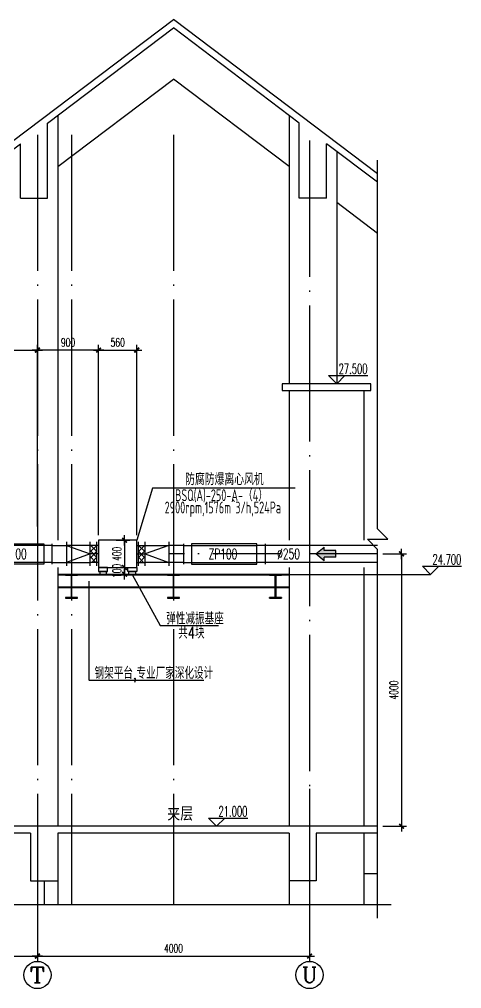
# Model space of a CAD drawing. Extents: x -345393 to -54719, y 203828 to 476815.
# Drawn here: x -80581 to -74080, y 221201 to 235435 of the extents above; entities that cross this region are included whole.
import ezdxf
from ezdxf.enums import TextEntityAlignment as Align

# ---------------------------------------------------------------- set-up
doc = ezdxf.new("R2010")
doc.units = 0
doc.header["$LTSCALE"] = 1000
doc.header["$MEASUREMENT"] = 0
for name, pattern in [('CHENG_DOTE', [1.42, 1, -0.2, 0.02, -0.2]), ('DASH', [0.35, 0.25, -0.1]), ('DOTE', [2.42, 2, -0.2, 0.02, -0.2]), ('HIDDEN', [0.375, 0.25, -0.125])]:
    doc.linetypes.add(name, pattern=pattern)
doc.layers.get('0').update_dxf_attribs({"color": 252, "linetype": 'CONTINUOUS'})
doc.layers.get('Defpoints').update_dxf_attribs({"color": 252, "linetype": 'CONTINUOUS'})
for name, color, linetype in [('A-卫生间', 252, 'CONTINUOUS'), ('A-墙线', 252, 'CONTINUOUS'), ('AXIS', 252, 'CONTINUOUS'), ('AXIS_TEXT', 252, 'CONTINUOUS'), ('DOTE', 250, 'DOTE'), ('WALL', 252, 'CONTINUOUS'), ('暖通-风-土建井道', 75, 'CONTINUOUS'), ('暖通-风-标注', 160, 'CONTINUOUS'), ('暖通-风-法兰', 2, 'CONTINUOUS'), ('暖通-风-管径', 201, 'CONTINUOUS'), ('暖通-风-设备', 40, 'CONTINUOUS'), ('暖通-风-设备基础', 50, 'DASH'), ('暖通-风-说明', 3, 'CONTINUOUS'), ('暖通-风-轴线', 5, 'CHENG_DOTE'), ('暖通-风-风管', 4, 'CONTINUOUS')]:
    doc.layers.add(name, color=color, linetype=linetype)
doc.styles.add('_TCH_AXIS', font='COMPLEX', dxfattribs={"bigfont": 'GBCBIG'})
doc.styles.add('COMPLEX', font='COMPLEX')
doc.styles.add('HT', font='simhei.ttf')
doc.styles.add('HZ-ZGBZ', font='romanc.shx', dxfattribs={"width": 0.65, "bigfont": '0hztxt.shx'})
doc.styles.add('NT1', font='tjromans.shx', dxfattribs={"width": 0.7, "bigfont": 'hztxt.shx'})
doc.styles.add('NT3', font='romans.shx', dxfattribs={"width": 0.65, "bigfont": 'hztxt.shx'})
doc.styles.add('NT4', font='tssdeng.shx', dxfattribs={"width": 0.65, "bigfont": 'tssdchn.shx'})
doc.dimstyles.new('暖-标注50', dxfattribs={"dimscale": 0.5, "dimtxt": 250, "dimasz": 1, "dimexe": 150, "dimexo": 150, "dimgap": 100, "dimtad": 1, "dimdec": 0, "dimdsep": 46, "dimtxsty": 'HZ-ZGBZ', "dimblk": '_DIMX', "dimcen": 0.09, "dimclrt": 7, "dimadec": 0, "dimazin": 0, "dimtfac": 1, "dimtdec": 0, "dimtix": 1, "dimtmove": 2, "dimatfit": 3, "dimldrblk": '_DIMX', "dimfxl": 0, "dimtolj": 1, "dimtzin": 0, "dimarcsym": 0})

# ---------------------------------------------------------------- blocks, each defined once
blk = doc.blocks.new('_DIMX')
blk.add_line((-150, 0), (150, 0))
at = {"const_width": 50}
blk.add_lwpolyline([(-70, -70), (70, 70)], dxfattribs=at)
blk = doc.blocks.new('*D570')
at = {"layer": 'Defpoints', "color": 0}
for p in [(-90316, 222435), (-80316, 222435), (-80316, 221679)]:
    blk.add_point(p, dxfattribs=at)
at = {"layer": '暖通-风-标注', "color": 0, "lineweight": -2}
for p, q in [((-90316, 222360), (-90316, 221604)), ((-80316, 222360), (-80316, 221604)), ((-90316, 221679), (-80317, 221679))]:
    blk.add_line(p, q, dxfattribs=at)
at = {"layer": '暖通-风-标注', "color": 0, "lineweight": -2, "xscale": 0.5, "yscale": 0.5, "zscale": 0.5, "rotation": 180}
blk.add_blockref('_DIMX', (-90316, 221679), dxfattribs=at)
at = {"layer": '暖通-风-标注', "color": 0, "lineweight": -2, "xscale": 0.5, "yscale": 0.5, "zscale": 0.5}
blk.add_blockref('_DIMX', (-80316, 221679), dxfattribs=at)
at = {"layer": '暖通-风-标注', "color": 7, "insert": (-85316, 221792), "char_height": 125, "attachment_point": 5, "style": 'HZ-ZGBZ'}
blk.add_mtext('\\A1;10000', dxfattribs=at)
blk = doc.blocks.new('*D571')
at = {"layer": 'Defpoints', "color": 0}
for p in [(-80316, 222435), (-76316, 222435), (-76316, 221679)]:
    blk.add_point(p, dxfattribs=at)
at = {"layer": '暖通-风-标注', "color": 0, "lineweight": -2}
for p, q in [((-80316, 222360), (-80316, 221604)), ((-76316, 222360), (-76316, 221604)), ((-80316, 221679), (-76317, 221679))]:
    blk.add_line(p, q, dxfattribs=at)
at = {"layer": '暖通-风-标注', "color": 0, "lineweight": -2, "xscale": 0.5, "yscale": 0.5, "zscale": 0.5, "rotation": 180}
blk.add_blockref('_DIMX', (-80316, 221679), dxfattribs=at)
at = {"layer": '暖通-风-标注', "color": 0, "lineweight": -2, "xscale": 0.5, "yscale": 0.5, "zscale": 0.5}
blk.add_blockref('_DIMX', (-76316, 221679), dxfattribs=at)
at = {"layer": '暖通-风-标注', "color": 7, "insert": (-78316, 221792), "char_height": 125, "attachment_point": 5, "style": 'HZ-ZGBZ'}
blk.add_mtext('\\A1;4000', dxfattribs=at)
blk = doc.blocks.new('JIANTOU')
blk.add_hatch(color=256).paths.add_polyline_path([(801, 325), (801, 650), (0, 0), (801, -650), (801, -325), (1927, -325), (1927, 325)])
for p, q in [((801, 650), (0, 0)), ((0, 0), (801, -650)), ((801, 650), (801, 325)), ((1927, 325), (801, 325)), ((1927, 325), (1927, -325)), ((1927, -325), (801, -325)), ((801, -325), (801, -650))]:
    blk.add_line(p, q)
blk = doc.blocks.new('fg_xsq02')
for p, q in [((-1, 0.6), (-1, -0.6)), ((-1, 0.5), (-0.8, 0.5)), ((-0.8, 0.6), (-0.8, -0.6)), ((0.8, 0.6), (-0.8, 0.6)), ((0.8, -0.6), (0.8, 0.6)), ((1, 0.5), (0.8, 0.5)), ((1, 0.6), (1, -0.6)), ((-1, -0.5), (-0.8, -0.5)), ((-0.8, -0.6), (0.8, -0.6)), ((1, -0.5), (0.8, -0.5))]:
    blk.add_line(p, q)
at = {"linetype": 'HIDDEN'}
for p, q in [((-0.8, 0.5), (0.8, 0.5)), ((-0.8, -0.5), (0.8, -0.5))]:
    blk.add_line(p, q, dxfattribs=at)
blk = doc.blocks.new('*D572')
at = {"layer": 'Defpoints', "color": 0}
for p in [(-75316, 227585), (-75316, 223585), (-74964, 223585)]:
    blk.add_point(p, dxfattribs=at)
at = {"layer": '暖通-风-标注', "color": 0, "lineweight": -2}
for p, q in [((-75241, 227585), (-74889, 227585)), ((-74964, 227584), (-74964, 223585)), ((-75241, 223585), (-74889, 223585))]:
    blk.add_line(p, q, dxfattribs=at)
at = {"layer": '暖通-风-标注', "color": 0, "lineweight": -2, "xscale": 0.5, "yscale": 0.5, "zscale": 0.5}
for p, rotation in [((-74964, 227585), 90), ((-74964, 223585), 270)]:
    blk.add_blockref('_DIMX', p, dxfattribs=dict(at, rotation=rotation))
at = {"layer": '暖通-风-标注', "color": 7, "insert": (-75076, 225585), "char_height": 125, "attachment_point": 5, "rotation": 90, "style": 'HZ-ZGBZ'}
blk.add_mtext('\\A1;4000', dxfattribs=at)
blk = doc.blocks.new('_AXISO')
blk.add_circle((0, 0), 0.5)
at = {"layer": 'AXIS_TEXT', "style": 'COMPLEX', "width": 1.041667}
blk.add_attdef('A', text='', height=0.56, dxfattribs=at).set_placement((-0.25, -0.28), (0.25, -0.28), align=Align.FIT)
blk = doc.blocks.new('*D653')
at = {"layer": 'Defpoints', "color": 0}
for p in [(-80316, 230578), (-80316, 230085), (-81916, 229545)]:
    blk.add_point(p, dxfattribs=at)
at = {"layer": '暖通-风-标注', "color": 0, "linetype": 'Continuous', "lineweight": -2}
for p, q in [((-81916, 229620), (-81916, 230653)), ((-80316, 230160), (-80316, 230653)), ((-81916, 230578), (-80317, 230578))]:
    blk.add_line(p, q, dxfattribs=at)
at = {"layer": '暖通-风-标注', "color": 0, "lineweight": -2, "xscale": 0.5, "yscale": 0.5, "zscale": 0.5, "rotation": 180}
blk.add_blockref('_DIMX', (-81916, 230578), dxfattribs=at)
at = {"layer": '暖通-风-标注', "color": 0, "lineweight": -2, "xscale": 0.5, "yscale": 0.5, "zscale": 0.5}
blk.add_blockref('_DIMX', (-80316, 230578), dxfattribs=at)
at = {"layer": '暖通-风-标注', "color": 7, "insert": (-81116, 230691), "char_height": 125, "attachment_point": 5, "style": 'HZ-ZGBZ'}
blk.add_mtext('\\A1;1600', dxfattribs=at)
blk = doc.blocks.new('*D654')
at = {"layer": 'Defpoints', "color": 0}
for p in [(-78856, 230578), (-79416, 227785), (-78856, 227785)]:
    blk.add_point(p, dxfattribs=at)
at = {"layer": '暖通-风-标注', "color": 0, "linetype": 'Continuous', "lineweight": -2}
for p, q in [((-79416, 227860), (-79416, 230653)), ((-78856, 227860), (-78856, 230653)), ((-79416, 230578), (-78857, 230578))]:
    blk.add_line(p, q, dxfattribs=at)
at = {"layer": '暖通-风-标注', "color": 0, "lineweight": -2, "xscale": 0.5, "yscale": 0.5, "zscale": 0.5, "rotation": 180}
blk.add_blockref('_DIMX', (-79416, 230578), dxfattribs=at)
at = {"layer": '暖通-风-标注', "color": 0, "lineweight": -2, "xscale": 0.5, "yscale": 0.5, "zscale": 0.5}
blk.add_blockref('_DIMX', (-78856, 230578), dxfattribs=at)
at = {"layer": '暖通-风-标注', "color": 7, "insert": (-79136, 230691), "char_height": 125, "attachment_point": 5, "style": 'HZ-ZGBZ'}
blk.add_mtext('\\A1;560', dxfattribs=at)
blk = doc.blocks.new('*D655')
at = {"layer": 'Defpoints', "color": 0}
for p in [(-80316, 230578), (-80316, 227914), (-79416, 227785)]:
    blk.add_point(p, dxfattribs=at)
at = {"layer": '暖通-风-标注', "color": 0, "linetype": 'Continuous', "lineweight": -2}
for p, q in [((-80316, 227989), (-80316, 230653)), ((-79416, 227860), (-79416, 230653)), ((-79417, 230578), (-80316, 230578))]:
    blk.add_line(p, q, dxfattribs=at)
at = {"layer": '暖通-风-标注', "color": 0, "lineweight": -2, "xscale": 0.5, "yscale": 0.5, "zscale": 0.5, "rotation": 180}
blk.add_blockref('_DIMX', (-80316, 230578), dxfattribs=at)
at = {"layer": '暖通-风-标注', "color": 0, "lineweight": -2, "xscale": 0.5, "yscale": 0.5, "zscale": 0.5}
blk.add_blockref('_DIMX', (-79416, 230578), dxfattribs=at)
at = {"layer": '暖通-风-标注', "color": 7, "insert": (-79866, 230691), "char_height": 125, "attachment_point": 5, "style": 'HZ-ZGBZ'}
blk.add_mtext('\\A1;900', dxfattribs=at)
blk = doc.blocks.new('*D658')
at = {"layer": 'Defpoints', "color": 0}
for p in [(-79235, 227785), (-79235, 227385), (-79035, 227385)]:
    blk.add_point(p, dxfattribs=at)
at = {"layer": '暖通-风-标注', "color": 0, "linetype": 'Continuous', "lineweight": -2}
for p, q in [((-79160, 227785), (-78960, 227785)), ((-79035, 227784), (-79035, 227385)), ((-79160, 227385), (-78960, 227385))]:
    blk.add_line(p, q, dxfattribs=at)
at = {"layer": '暖通-风-标注', "color": 0, "lineweight": -2, "xscale": 0.5, "yscale": 0.5, "zscale": 0.5}
for p, rotation in [((-79035, 227785), 90), ((-79035, 227385), 270)]:
    blk.add_blockref('_DIMX', p, dxfattribs=dict(at, rotation=rotation))
at = {"layer": '暖通-风-标注', "color": 7, "insert": (-79148, 227585), "char_height": 125, "attachment_point": 5, "rotation": 90, "style": 'HZ-ZGBZ'}
blk.add_mtext('\\A1;400', dxfattribs=at)
blk = doc.blocks.new('*D659')
at = {"layer": 'Defpoints', "color": 0}
for p in [(-79235, 227385), (-79209, 227285), (-79035, 227285)]:
    blk.add_point(p, dxfattribs=at)
at = {"layer": '暖通-风-标注', "color": 0, "linetype": 'Continuous', "lineweight": -2}
for p, q in [((-79160, 227385), (-78960, 227385)), ((-79035, 227385), (-79035, 227386)), ((-79035, 227385), (-79035, 227285)), ((-79134, 227285), (-78960, 227285)), ((-79035, 227284), (-79035, 227284))]:
    blk.add_line(p, q, dxfattribs=at)
at = {"layer": '暖通-风-标注', "color": 0, "lineweight": -2, "xscale": 0.5, "yscale": 0.5, "zscale": 0.5}
for p, rotation in [((-79035, 227385), 270), ((-79035, 227285), 90)]:
    blk.add_blockref('_DIMX', p, dxfattribs=dict(at, rotation=rotation))
at = {"layer": '暖通-风-标注', "color": 7, "insert": (-79148, 227335), "char_height": 125, "attachment_point": 5, "rotation": 90, "style": 'HZ-ZGBZ'}
blk.add_mtext('\\A1;100', dxfattribs=at)

msp = doc.modelspace()

# ---------------------------------------------------------------- hatches: boundary and pattern name
at = {"layer": '暖通-风-土建井道'}
h = msp.add_hatch(dxfattribs=at)
h.set_pattern_fill('ANSI37', color=256, scale=500, angle=90, style=0)
h.set_pattern_definition([(135, (-2441577.4, -6650.4), (-44.1941738, -44.1941738), []), (225, (-2441577.4, -6650.4), (44.1941738, -44.1941738), [])])
h.paths.add_polyline_path([(-79541.44732, 227709.70098), (-79441.44732, 227709.70098), (-79441.44732, 227584.70098), (-79541.44732, 227584.70098)])
h.paths.add_polyline_path([(-79441.44732, 227584.70098), (-79441.44732, 227459.70098), (-79541.44732, 227459.70098), (-79541.44732, 227584.70098)])
h = msp.add_hatch(dxfattribs=at)
h.set_pattern_fill('ANSI37', color=256, scale=500, angle=90, style=0)
h.set_pattern_definition([(45, (2283304.51, -6650.4), (44.1941738, -44.1941738), []), (315, (2283304.51, -6650.4), (-44.1941738, -44.1941738), [])])
h.paths.add_polyline_path([(-78731.44732, 227709.70098), (-78831.44732, 227709.70098), (-78831.44732, 227584.70098), (-78731.44732, 227584.70098)])
h.paths.add_polyline_path([(-78831.44732, 227584.70098), (-78831.44732, 227459.70098), (-78731.44732, 227459.70098), (-78731.44732, 227584.70098)])
at = {"layer": '暖通-风-设备基础', "linetype": 'ByBlock'}
h = msp.add_hatch(color=256, dxfattribs=at)
h.paths.add_polyline_path([(-79903.94732, 227284.70098), (-79903.94732, 227274.70098), (-79728.94732, 227274.70098), (-79728.94732, 227284.70098)])
h.paths.add_polyline_path([(-79821.44732, 226944.70098), (-79811.44732, 226944.70098), (-79811.44732, 227274.70098), (-79821.44732, 227274.70098)])
h.paths.add_polyline_path([(-79728.94732, 226944.70098), (-79903.94732, 226944.70098), (-79903.94732, 226934.70098), (-79728.94732, 226934.70098)])
h = msp.add_hatch(color=256, dxfattribs=at)
h.paths.add_polyline_path([(-78403.94732, 227284.70098), (-78403.94732, 227274.70098), (-78228.94732, 227274.70098), (-78228.94732, 227284.70098)])
h.paths.add_polyline_path([(-78321.44732, 226944.70098), (-78311.44732, 226944.70098), (-78311.44732, 227274.70098), (-78321.44732, 227274.70098)])
h.paths.add_polyline_path([(-78228.94732, 226944.70098), (-78403.94732, 226944.70098), (-78403.94732, 226934.70098), (-78228.94732, 226934.70098)])
h = msp.add_hatch(color=256, dxfattribs=at)
h.paths.add_polyline_path([(-76903.94732, 227284.70098), (-76903.94732, 227274.70098), (-76728.94732, 227274.70098), (-76728.94732, 227284.70098)])
h.paths.add_polyline_path([(-76821.44732, 226944.70098), (-76811.44732, 226944.70098), (-76811.44732, 227274.70098), (-76821.44732, 227274.70098)])
h.paths.add_polyline_path([(-76728.94732, 226944.70098), (-76903.94732, 226944.70098), (-76903.94732, 226934.70098), (-76728.94732, 226934.70098)])

# ---------------------------------------------------------------- linework, layer by layer
at = {"layer": 'A-卫生间'}
for p, q in [((-80016.45719, 233272.9151), (-78316.45378, 234557.36213)), ((-76616.45037, 233272.9151), (-78316.45378, 234557.36213)), ((-80016.45719, 234024.91983), (-80016.45719, 227784.70098)), ((-76616.45037, 234024.91983), (-76616.45037, 230084.70098)), ((-75916.45037, 233496.03094), (-75916.45037, 230084.70098)), ((-75316.44732, 232290.69058), (-75916.45037, 232744.02622)), ((-80016.45719, 227384.70098), (-80016.45719, 223584.70098)), ((-80416.45719, 223484.70098), (-80416.45719, 222884.70098)), ((-80416.45719, 223484.70098), (-80416.45719, 222784.70098)), ((-80016.45719, 223484.70098), (-80016.45719, 222784.70098)), ((-80416.45719, 222784.70098), (-80016.45719, 222784.70098)), ((-80216.45719, 222784.70098), (-80216.45719, 222434.70098)), ((-80016.45719, 222784.70098), (-80016.45719, 222434.70098)), ((-76616.45037, 222784.70098), (-76616.45037, 222434.70098)), ((-75316.44732, 222884.70098), (-75516.45037, 222884.70098))]:
    msp.add_line(p, q, dxfattribs=at)
at = {"layer": 'A-墙线'}
for p, q in [((-76616.43744, 229984.70098), (-76616.43744, 227784.70098)), ((-75516.43744, 229984.70098), (-75516.43744, 227784.70098)), ((-76616.43744, 227384.70098), (-76616.43744, 223584.70098)), ((-75516.43744, 227384.70098), (-75516.43744, 223584.70098))]:
    msp.add_line(p, q, dxfattribs=at)
msp.add_lwpolyline([(-75416.43744, 230084.70098), (-76716.43744, 230084.70098), (-76716.43744, 229984.70098), (-75416.43744, 229984.70098)], close=True, dxfattribs=at)
at = {"layer": 'AXIS'}
for p, q in [((-80316.44732, 222434.70098), (-80316.44732, 221600.80605)), ((-76316.44732, 222434.70098), (-76316.44732, 221600.80605))]:
    msp.add_line(p, q, dxfattribs=at)
at = {"layer": 'DOTE'}
for p, q in [((-80316.44732, 233740.36438), (-80316.44732, 222434.70098)), ((-79816.44732, 233740.36438), (-79816.44732, 222434.70098)), ((-78316.44732, 233740.36438), (-78316.44732, 222434.70098)), ((-76316.44732, 233654.93049), (-76316.44732, 223584.70098)), ((-76316.44732, 224134.70098), (-76316.44732, 222434.70098))]:
    msp.add_line(p, q, dxfattribs=at)
at = {"layer": 'WALL'}
for p, q in [((-83318.18867, 231655.6124), (-78316.45378, 235434.70098)), ((-75316.44732, 233168.02943), (-78316.45378, 235434.70098)), ((-80166.45719, 233911.5865), (-78316.45378, 235309.36685)), ((-76466.45037, 233911.5865), (-78316.45378, 235309.36685)), ((-80166.45719, 232809.36428), (-80166.45719, 233911.5865)), ((-80166.45719, 232809.36428), (-80166.45719, 233911.5865)), ((-76466.45037, 232809.36428), (-76466.45037, 233911.5865)), ((-83311.1288, 231535.6124), (-80566.45719, 233609.36428)), ((-80566.45719, 232809.36428), (-80566.45719, 233609.36428)), ((-80566.45719, 232809.36428), (-80566.45719, 233609.36428)), ((-75316.44732, 233042.6953), (-76066.45037, 233609.36428)), ((-76066.45037, 232809.36428), (-76066.45037, 233609.36428)), ((-80566.45719, 232809.36428), (-80166.45719, 232809.36428)), ((-80566.45719, 232809.36428), (-80166.45719, 232809.36428)), ((-76066.45037, 232809.36428), (-76466.45037, 232809.36428)), ((-80416.45719, 223484.70098), (-90216.44875, 223484.70098)), ((-75316.44732, 223584.70098), (-90216.44732, 223584.70098)), ((-76616.45037, 223484.70098), (-80016.45719, 223484.70098)), ((-76616.45037, 223484.70098), (-76616.45037, 222784.70098)), ((-75316.44732, 223484.70098), (-76216.45037, 223484.70098)), ((-76216.45037, 223484.70098), (-76216.45037, 222884.70098)), ((-76216.45037, 223484.70098), (-76216.45037, 222784.70098)), ((-75516.45037, 223484.70098), (-75516.45037, 222434.70098)), ((-76216.45037, 222784.70098), (-76616.45037, 222784.70098))]:
    msp.add_line(p, q, dxfattribs=at)
at = {"layer": '暖通-风-标注'}
msp.add_line((-76616.43744, 227284.70098), (-74536.80941, 227284.70098), dxfattribs=at)
for points in [[(-75316.44732, 222234.70098), (-75316.44732, 227651.3652), (-75466.42467, 227801.34255), (-75166.46997, 227801.38785), (-75316.44732, 227951.3652), (-75316.44732, 233368.02943)], [(-91416.44732, 222434.70098), (-83416.44732, 222434.70098), (-83266.46997, 222584.67832), (-83266.42467, 222284.72363), (-83116.44732, 222434.70098), (-75116.44732, 222434.70098)]]:
    msp.add_lwpolyline(points, dxfattribs=at)
at = {"layer": '暖通-风-法兰'}
for p, q in [((-79886.97376, 227759.70098), (-79886.97376, 227409.70098)), ((-79541.44732, 227409.70098), (-79541.44732, 227759.70098)), ((-79441.44732, 227409.70098), (-79441.44732, 227759.70098)), ((-78831.44732, 227409.70098), (-78831.44732, 227759.70098)), ((-78731.44732, 227409.70098), (-78731.44732, 227759.70098)), ((-78385.92088, 227759.70098), (-78385.92088, 227409.70098)), ((-79886.97376, 227709.70098), (-79541.44732, 227584.70098)), ((-78385.92088, 227709.70098), (-78731.44732, 227584.70098)), ((-79541.44732, 227584.70098), (-79886.97376, 227459.70098)), ((-78731.44732, 227584.70098), (-78385.92088, 227459.70098))]:
    msp.add_line(p, q, dxfattribs=at)
at = {"layer": '暖通-风-设备'}
msp.add_lwpolyline([(-78856.44732, 227384.70098), (-78856.44732, 227784.70098), (-79416.44732, 227784.70098), (-79416.44732, 227384.70098)], close=True, dxfattribs=at)
at = {"layer": '暖通-风-设备', "color": 3}
for points in [[(-79285.64732, 227384.70098), (-79416.44732, 227384.70098), (-79416.44732, 227328.30098), (-79285.64732, 227328.30098)], [(-79301.24732, 227328.30098), (-79400.84732, 227328.30098), (-79400.84732, 227284.70098), (-79301.24732, 227284.70098)], [(-78987.24732, 227384.70098), (-78856.44732, 227384.70098), (-78856.44732, 227328.30098), (-78987.24732, 227328.30098)], [(-78971.64732, 227328.30098), (-78872.04732, 227328.30098), (-78872.04732, 227284.70098), (-78971.64732, 227284.70098)]]:
    msp.add_lwpolyline(points, close=True, dxfattribs=at)
at = {"layer": '暖通-风-设备基础', "linetype": 'ByBlock'}
for p, q in [((-76616.43744, 227284.70098), (-80016.45719, 227284.70098)), ((-76616.43744, 227274.70098), (-80016.45719, 227274.70098)), ((-76616.43744, 227094.70098), (-80016.45719, 227094.70098)), ((-76616.43744, 227084.70098), (-80016.45719, 227084.70098))]:
    msp.add_line(p, q, dxfattribs=at)
for points in [[(-79903.94732, 227284.70098), (-79903.94732, 227274.70098), (-79728.94732, 227274.70098), (-79728.94732, 227284.70098)], [(-79903.94732, 227284.70098), (-79903.94732, 227274.70098), (-79728.94732, 227274.70098), (-79728.94732, 227284.70098)], [(-79811.44732, 227274.70098), (-79821.44732, 227274.70098), (-79821.44732, 226944.70098), (-79811.44732, 226944.70098)], [(-79811.44732, 227274.70098), (-79821.44732, 227274.70098), (-79821.44732, 226944.70098), (-79811.44732, 226944.70098)], [(-78403.94732, 227284.70098), (-78403.94732, 227274.70098), (-78228.94732, 227274.70098), (-78228.94732, 227284.70098)], [(-78403.94732, 227284.70098), (-78403.94732, 227274.70098), (-78228.94732, 227274.70098), (-78228.94732, 227284.70098)], [(-78311.44732, 227274.70098), (-78321.44732, 227274.70098), (-78321.44732, 226944.70098), (-78311.44732, 226944.70098)], [(-78311.44732, 227274.70098), (-78321.44732, 227274.70098), (-78321.44732, 226944.70098), (-78311.44732, 226944.70098)], [(-76728.94732, 227284.70098), (-76728.94732, 227274.70098), (-76903.94732, 227274.70098), (-76903.94732, 227284.70098)], [(-76903.94732, 227284.70098), (-76903.94732, 227274.70098), (-76728.94732, 227274.70098), (-76728.94732, 227284.70098)], [(-76821.44732, 227274.70098), (-76811.44732, 227274.70098), (-76811.44732, 226944.70098), (-76821.44732, 226944.70098)], [(-76811.44732, 227274.70098), (-76821.44732, 227274.70098), (-76821.44732, 226944.70098), (-76811.44732, 226944.70098)], [(-79903.94732, 226944.70098), (-79903.94732, 226934.70098), (-79728.94732, 226934.70098), (-79728.94732, 226944.70098)], [(-79903.94732, 226944.70098), (-79903.94732, 226934.70098), (-79728.94732, 226934.70098), (-79728.94732, 226944.70098)], [(-78403.94732, 226944.70098), (-78403.94732, 226934.70098), (-78228.94732, 226934.70098), (-78228.94732, 226944.70098)], [(-78403.94732, 226944.70098), (-78403.94732, 226934.70098), (-78228.94732, 226934.70098), (-78228.94732, 226944.70098)], [(-76728.94732, 226944.70098), (-76728.94732, 226934.70098), (-76903.94732, 226934.70098), (-76903.94732, 226944.70098)], [(-76903.94732, 226944.70098), (-76903.94732, 226934.70098), (-76728.94732, 226934.70098), (-76728.94732, 226944.70098)]]:
    msp.add_lwpolyline(points, close=True, dxfattribs=at)
at = {"layer": '暖通-风-说明'}
for p, q in [((-75916.45037, 230084.70098), (-76036.45037, 230204.70098)), ((-76036.45037, 230204.70098), (-75460.08406, 230204.70098)), ((-75916.45037, 230084.70098), (-75796.45037, 230204.70098)), ((-78625.35468, 228552.37003), (-78856.44732, 227784.70098)), ((-76526.68347, 228552.37003), (-78625.35468, 228552.37003)), ((-74536.80941, 227284.70098), (-74656.80941, 227404.70098)), ((-74656.80941, 227404.70098), (-74080.4431, 227404.70098)), ((-74536.80941, 227284.70098), (-74416.80941, 227404.70098)), ((-79562.7061, 227182.22212), (-79562.7061, 225736.0183)), ((-78921.84732, 227284.70098), (-78509.70059, 226532.0006)), ((-78509.70059, 226532.0006), (-77653.50739, 226532.0006)), ((-79562.7061, 225731.56042), (-77868.20584, 225731.56042)), ((-77681.72789, 223584.70098), (-77801.72789, 223704.70098)), ((-77801.72789, 223704.70098), (-77225.36158, 223704.70098)), ((-77681.72789, 223584.70098), (-77561.72789, 223704.70098))]:
    msp.add_line(p, q, dxfattribs=at)
at = {"layer": '暖通-风-轴线'}
for p, q in [((-79416.44732, 227584.70098), (-79541.44732, 227584.70098)), ((-78856.44732, 227584.70098), (-78731.44732, 227584.70098)), ((-75316.44732, 227584.70098), (-78385.92088, 227584.70098))]:
    msp.add_line(p, q, dxfattribs=at)
at = {"layer": '暖通-风-风管'}
for p, q in [((-80102.96364, 227709.70098), (-79886.97376, 227709.70098)), ((-79541.44732, 227709.70098), (-79886.97376, 227709.70098)), ((-79416.44732, 227709.70098), (-79541.44732, 227709.70098)), ((-78856.44732, 227709.70098), (-78731.44732, 227709.70098)), ((-78731.44732, 227709.70098), (-78385.92088, 227709.70098)), ((-78169.931, 227709.70098), (-78385.92088, 227709.70098)), ((-75316.44732, 227709.70098), (-76969.931, 227709.70098)), ((-80102.96364, 227459.70098), (-79886.97376, 227459.70098)), ((-79886.97376, 227459.70098), (-79541.44732, 227459.70098)), ((-79416.44732, 227459.70098), (-79541.44732, 227459.70098)), ((-78856.44732, 227459.70098), (-78731.44732, 227459.70098)), ((-78385.92088, 227459.70098), (-78731.44732, 227459.70098)), ((-78169.931, 227459.70098), (-78385.92088, 227459.70098)), ((-75316.44732, 227459.70098), (-76969.931, 227459.70098))]:
    msp.add_line(p, q, dxfattribs=at)

# ---------------------------------------------------------------- block references
at = {"layer": 'AXIS'}
ref = msp.add_blockref('_AXISO', (-80316.44732, 221400.80605), dxfattribs=dict(at, xscale=400, yscale=400, zscale=400))
ref.add_attrib('A', 'T', dxfattribs={"layer": 'AXIS_TEXT', "height": 226.27417, "style": '_TCH_AXIS', "width": 1.4}).set_placement((-80429.5844, 221287.66897), (-80203.31023, 221287.66897), align=Align.FIT)
ref = msp.add_blockref('_AXISO', (-76316.44732, 221400.80605), dxfattribs=dict(at, xscale=400, yscale=400, zscale=400))
ref.add_attrib('A', 'U', dxfattribs={"layer": 'AXIS_TEXT', "height": 226.27417, "style": '_TCH_AXIS', "width": 1.05}).set_placement((-76429.5844, 221287.66897), (-76203.31023, 221287.66897), align=Align.FIT)
at = {"layer": '暖通-风-设备', "yscale": 250, "zscale": 600}
for p, xscale in [((-80702.96364, 227584.70098), -600), ((-77569.931, 227584.70098), 600)]:
    msp.add_blockref('fg_xsq02', p, dxfattribs=dict(at, xscale=xscale))
at = {"layer": '暖通-风-说明', "xscale": -0.1538561824709177, "yscale": 0.1538561824709177, "zscale": 0.1538561829212204, "rotation": 180}
msp.add_blockref('JIANTOU', (-76223.68759, 227584.70098), dxfattribs=at)

# ---------------------------------------------------------------- texts
at = {"layer": '暖通-风-管径', "style": 'NT3', "width": 0.65}
for s, p in [('ZP100', (-80683.67698, 227584.70098)), ('ZP100', (-77589.21766, 227584.70098)), ('%%C250', (-76624.67971, 227584.70098))]:
    msp.add_text(s, height=150, dxfattribs=at).set_placement(p, align=Align.MIDDLE)
at = {"layer": '暖通-风-说明', "style": 'HZ-ZGBZ', "width": 0.6}
for s, p in [('27.500', (-75676.54188, 230303.47206)), ('24.700', (-74296.90092, 227503.47206)), ('21.000', (-77441.8194, 223803.47206))]:
    msp.add_text(s, height=150, dxfattribs=at).set_placement(p, align=Align.MIDDLE)
at = {"layer": '暖通-风-说明', "style": 'NT4'}
for s, width, p in [('防腐防爆离心风机', 0.75, (-77567.51728, 228594.07887)), ('BSQ(A)-250-A-（4）', 0.65, (-77610.09598, 228359.36178)), ('2900rpm,1576m^ 3/h,524Pa', 0.65, (-77590.54623, 228178.48393))]:
    msp.add_text(s, height=175, dxfattribs=dict(at, width=width)).set_placement(p, align=Align.CENTER)
at = {"layer": '暖通-风-说明'}
for s, style, width, p in [('弹性减振基座', 'NT1', 0.7, (-78422.55977, 226549.41019)), ('共4块', 'NT1', 0.7, (-78245.47538, 226340.28229)), ('钢架平台,专业厂家深化设计', 'NT1', 0.7, (-79475.56528, 225748.97001)), ('夹层', 'HT', 0.8, (-78407.87111, 223687.30533))]:
    msp.add_text(s, height=175, dxfattribs=dict(at, style=style, width=width)).set_placement(p)

# ---------------------------------------------------------------- dimensions: what is measured, and where the dimension line sits
at = {"layer": '暖通-风-标注'}
for base, p1, p2, picture, middle in [((-80316.44732, 230578.19763), (-81916.44732, 229544.70098), (-80316.44732, 230084.70098), '*D653', (-81116.44732, 230690.69763)), ((-80316.44732, 230578.19763), (-79416.44732, 227784.70098), (-80316.44732, 227914.39971), '*D655', (-79866.44732, 230690.69763)), ((-78856.44732, 230578.19763), (-79416.44732, 227784.70098), (-78856.44732, 227784.70098), '*D654', (-79136.44732, 230690.69763))]:
    dim = msp.add_linear_dim(base=base, p1=p1, p2=p2, dimstyle='暖-标注50', override={"dimfxl": 250}, dxfattribs=at)
    dim.commit()
    dim.dimension.update_dxf_attribs({"geometry": picture, "text_midpoint": middle})
for base, p1, p2, picture, middle in [((-79035.22694, 227384.70098), (-79234.65124, 227784.70098), (-79234.65124, 227384.70098), '*D658', (-79147.72694, 227584.70098)), ((-79035.22694, 227284.70098), (-79234.65124, 227384.70098), (-79208.77789, 227284.70098), '*D659', (-79147.72694, 227334.70098))]:
    dim = msp.add_linear_dim(base=base, p1=p1, p2=p2, angle=90, dimstyle='暖-标注50', override={"dimfxl": 250}, dxfattribs=at)
    dim.commit()
    dim.dimension.update_dxf_attribs({"geometry": picture, "text_midpoint": middle})
dim = msp.add_linear_dim(base=(-74963.74798, 223584.70098), p1=(-75316.44732, 227584.70098), p2=(-75316.44732, 223584.70098), angle=90, dimstyle='暖-标注50', dxfattribs=at)
dim.commit()
dim.dimension.update_dxf_attribs({"geometry": '*D572', "text_midpoint": (-75076.24798, 225584.70098)})
for base, p1, p2, picture, middle in [((-80316.44732, 221679.43868), (-90316.44732, 222434.70098), (-80316.44732, 222434.70098), '*D570', (-85316.44732, 221791.93868)), ((-76316.44732, 221679.43868), (-80316.44732, 222434.70098), (-76316.44732, 222434.70098), '*D571', (-78316.44732, 221791.93868))]:
    dim = msp.add_linear_dim(base=base, p1=p1, p2=p2, dimstyle='暖-标注50', dxfattribs=at)
    dim.commit()
    dim.dimension.update_dxf_attribs({"geometry": picture, "text_midpoint": middle})

doc.saveas('drawing.dxf')
